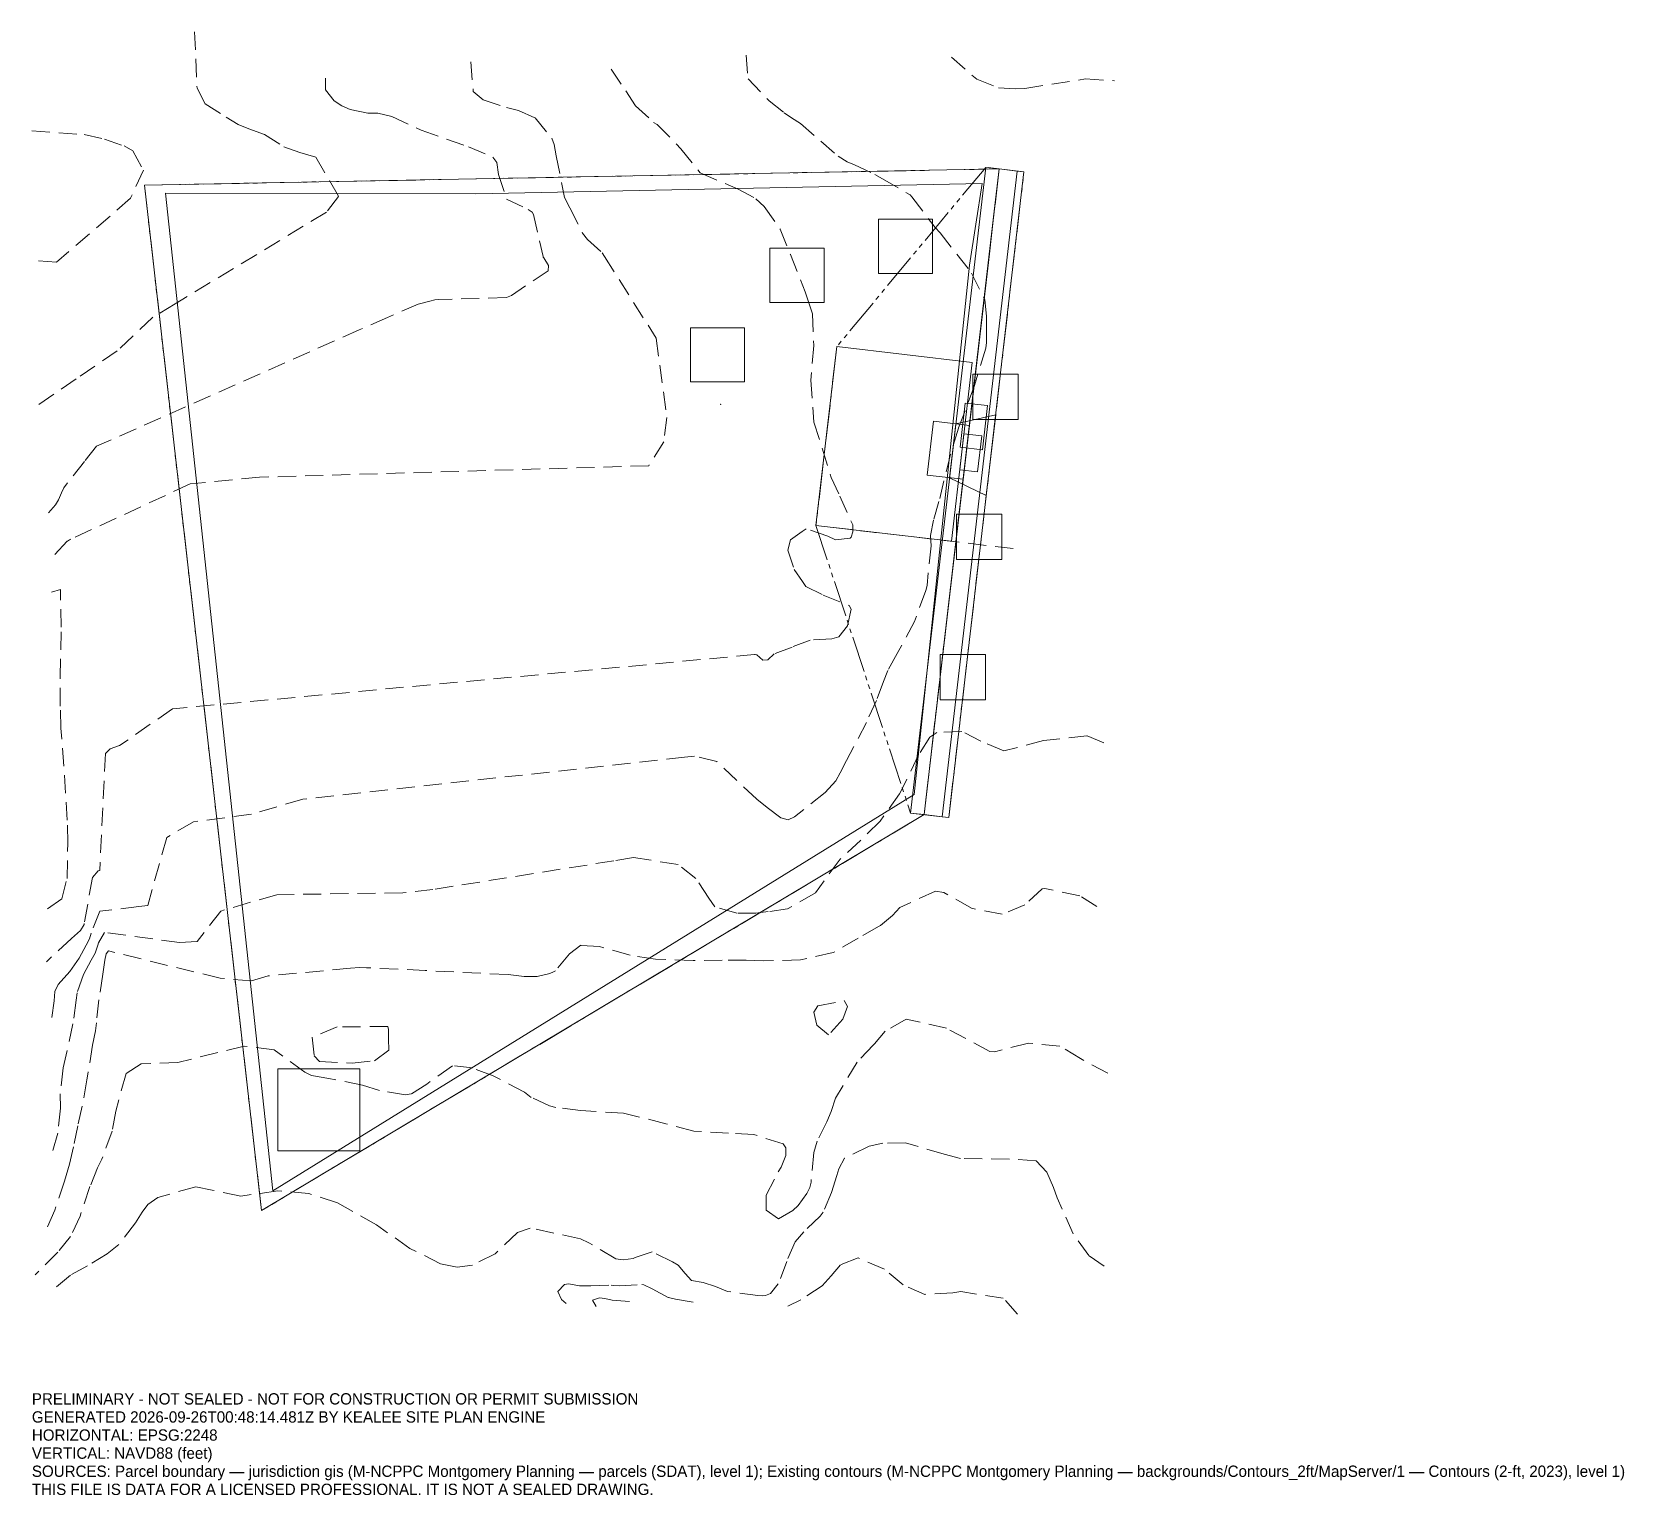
# Model space of a CAD drawing. Extents: x 1269175 to 1269527, y 515209 to 515533.
import ezdxf

# ---------------------------------------------------------------- set-up
doc = ezdxf.new("R2010")
doc.units = 0
doc.linetypes.add('DASHED', pattern=[6, 4, -2])
doc.linetypes.add('PHANTOM', pattern=[13, 8, -1, 1, -1, 1, -1])
for name, color, linetype, lineweight in [('C-ANNO-NPLT', 250, 'Continuous', 0), ('C-BLDG-FTPR-N', 6, 'Continuous', 0), ('C-LODS', 30, 'PHANTOM', 0), ('C-PVMT', 8, 'Continuous', 0), ('C-SITE-N', 6, 'Continuous', 0), ('C-STRM-AREA', 150, 'PHANTOM', 0), ('C-SWMG', 92, 'Continuous', 0), ('C-TOPO-MAJR-E', 32, 'DASHED', 0), ('C-TOPO-SPOT', 7, 'Continuous', 0), ('C-TOPO-SURF', 253, 'Continuous', 0), ('C-UTIL', 4, 'DASHED', 0), ('L-PLNT-TREE', 90, 'Continuous', 0), ('V-PROP-BNDY', 7, 'Continuous', 0)]:
    doc.layers.add(name, color=color, linetype=linetype, lineweight=lineweight)

msp = doc.modelspace()

# ---------------------------------------------------------------- linework, layer by layer
at = {"layer": 'C-BLDG-FTPR-N'}
msp.add_lwpolyline([(1269378.28, 515419.96), (1269382.89, 515459.52), (1269352.96, 515463), (1269348.35, 515423.44), (1269378.28, 515419.96)], close=True, dxfattribs=at)
at = {"layer": 'C-LODS'}
msp.add_lwpolyline([(1269348.35, 515423.44), (1269369.27, 515359.88), (1269376.22, 515359.07), (1269377.71, 515358.9), (1269394.34, 515501.65), (1269385.89, 515502.63), (1269352.96, 515463), (1269348.35, 515423.44)], close=True, dxfattribs=at)
at = {"layer": 'C-PVMT'}
for points in [[(1269372.25, 515359.53), (1269388.87, 515502.28), (1269385.89, 515502.63), (1269369.27, 515359.88), (1269372.25, 515359.53)], [(1269377.71, 515358.9), (1269394.34, 515501.65), (1269392.85, 515501.82), (1269376.22, 515359.07), (1269377.71, 515358.9)], [(1269388.08, 515447.93), (1269386, 515430.05), (1269377.9, 515434.01), (1269379.29, 515445.93), (1269388.08, 515447.93)], [(1269380.2, 515440.79), (1269385.17, 515440.21), (1269386.3, 515449.95), (1269381.34, 515450.52), (1269380.2, 515440.79)], [(1269380.88, 515433.66), (1269382.27, 515445.58), (1269374.33, 515446.51), (1269372.94, 515434.59), (1269380.88, 515433.66)], [(1269384.09, 515435.3), (1269385.02, 515443.25), (1269381.05, 515443.71), (1269380.12, 515435.77), (1269384.09, 515435.3)]]:
    msp.add_lwpolyline(points, close=True, dxfattribs=at)
at = {"layer": 'C-SITE-N'}
for points in [[(1269269.33, 515500.01), (1269269.33, 515500.01), (1269269.33, 515500.01), (1269199.87, 515498.69), (1269225.75, 515272), (1269225.75, 515272), (1269372.25, 515359.53), (1269387.78, 515492.92), (1269387.78, 515492.92), (1269387.78, 515492.92), (1269388.87, 515502.28), (1269269.33, 515500.01)], [(1269383.7, 515490.04), (1269382.32, 515481.04), (1269370.03, 515364.01), (1269228.23, 515276.34), (1269204.55, 515496.91), (1269273.12, 515496.75), (1269385.06, 515499.05), (1269383.7, 515490.04)]]:
    msp.add_lwpolyline(points, close=True, dxfattribs=at)
at = {"layer": 'C-STRM-AREA'}
msp.add_lwpolyline([(1269387.78, 515492.92), (1269386.68, 515483.48), (1269372.25, 515359.53), (1269225.75, 515272), (1269199.87, 515498.69), (1269269.33, 515500.01), (1269388.87, 515502.28), (1269387.78, 515492.92)], close=True, dxfattribs=at)
at = {"layer": 'C-SWMG'}
msp.add_lwpolyline([(1269229.37, 515285.21), (1269247.51, 515285.21), (1269247.51, 515303.35), (1269229.37, 515303.35), (1269229.37, 515285.21)], close=True, dxfattribs=at)
at = {"layer": 'C-TOPO-MAJR-E'}
for points in [[(1269210.97, 515532.58), (1269211.5, 515520.14), (1269213.33, 515516.68), (1269217.94, 515513.69), (1269220.6, 515512.08), (1269222.92, 515511.11), (1269226.42, 515509.89), (1269230.69, 515507.13), (1269234.23, 515505.89), (1269237.78, 515504.91), (1269242.77, 515496.19), (1269240.11, 515492.7), (1269206.68, 515472.49)], [(1269272.02, 515525.93), (1269272.57, 515519.37), (1269274.75, 515517.57), (1269279.94, 515515.83), (1269282.54, 515515.19), (1269286.24, 515513.55), (1269289.96, 515509.07), (1269290.48, 515507.66), (1269290.87, 515505.17), (1269292.78, 515495.96), (1269293.95, 515493.67), (1269296.75, 515488.08), (1269297.81, 515486.7), (1269301.08, 515483.75), (1269301.61, 515482.92)], [(1269332.89, 515527.43), (1269333.33, 515522.19), (1269338.01, 515517.3), (1269341.34, 515514.69), (1269342.97, 515513.56), (1269344.91, 515512.31), (1269353.25, 515505.08), (1269355.26, 515503.84), (1269356.85, 515503.2), (1269361.39, 515501.05), (1269363.07, 515500.11), (1269369.15, 515496.52), (1269369.56, 515496.12), (1269374.7, 515489.31), (1269375.81, 515488.14), (1269382.74, 515479.27), (1269385.66, 515473.4), (1269386.06, 515469.69), (1269386.06, 515465.78), (1269386.07, 515463.94), (1269385.87, 515462.65), (1269383.43, 515454.42), (1269379.86, 515444.97), (1269378.07, 515439.17), (1269375.53, 515428.73), (1269374.36, 515424.65), (1269373.7, 515421.21), (1269373.8, 515418.97), (1269372.9, 515410.2), (1269372.61, 515409.09), (1269370.17, 515402.26), (1269366.33, 515395.16), (1269364.23, 515391.42), (1269363.26, 515388.95), (1269361.74, 515384.79), (1269359.49, 515379.91), (1269355.13, 515371.48), (1269353.73, 515368.81), (1269352.71, 515367.01), (1269350.36, 515364.41), (1269343.58, 515359.06), (1269342.23, 515358.42), (1269340.58, 515358.79), (1269337.57, 515361.12)], [(1269378.3, 515526.99), (1269383.91, 515522.09), (1269388.73, 515520.18), (1269392.39, 515519.96), (1269394.55, 515520.07), (1269407.94, 515522.16), (1269414.33, 515521.77)], [(1269239.88, 515522.34), (1269239.88, 515519.77), (1269241.81, 515517.36), (1269243.51, 515516.22), (1269245.37, 515515.41), (1269249.3, 515514.62), (1269251.49, 515514.6), (1269254.54, 515513.9), (1269261.03, 515510.86), (1269271.53, 515507.13), (1269276.92, 515504.91), (1269277.78, 515503.7), (1269278.15, 515501.08), (1269279.94, 515495.63), (1269284.68, 515493.31), (1269285.61, 515492.74), (1269285.9, 515492.23), (1269288, 515482.9), (1269288.06, 515482.78)], [(1269303.05, 515524.35), (1269306.34, 515519.53), (1269308.45, 515516.26), (1269312.44, 515512.56), (1269313.23, 515512.13), (1269318.49, 515506.75), (1269322.74, 515501.38), (1269331.11, 515497.83), (1269335.08, 515495.69), (1269336.92, 515493.96), (1269340.43, 515488.99), (1269342.68, 515483.33)], [(1269174.98, 515510.69), (1269186.53, 515509.88), (1269191.02, 515508.84), (1269195.39, 515507.35), (1269197.27, 515506.26), (1269199.67, 515501.99), (1269196.81, 515495.79), (1269180.44, 515481.67), (1269175.89, 515482.02)], [(1269301.61, 515482.92), (1269313.02, 515464.87), (1269315.41, 515447.3), (1269314.68, 515441.96), (1269311.36, 515436.65), (1269225.3, 515434.12), (1269209.96, 515432.64), (1269183.62, 515420.41), (1269183.33, 515420.32), (1269182.83, 515420)], [(1269342.68, 515483.33), (1269345.95, 515475.13), (1269346.91, 515472.22)], [(1269288.06, 515482.78), (1269288.15, 515482.59), (1269289.18, 515480.95), (1269289.13, 515479.75), (1269281, 515474.32), (1269279.89, 515473.83), (1269264.84, 515473.38)], [(1269206.68, 515472.49), (1269201.75, 515469.51), (1269193.87, 515462.09), (1269184.78, 515455.85)], [(1269262.99, 515473.08), (1269260.41, 515472.41), (1269253.59, 515469.42), (1269247.38, 515466.71), (1269189.27, 515440.97), (1269186.6, 515437.58)], [(1269264.84, 515473.38), (1269264.08, 515473.36), (1269262.99, 515473.08)], [(1269346.91, 515472.22), (1269347.57, 515470.25), (1269347.84, 515463.22), (1269347.2, 515455.6), (1269347.9, 515446.26), (1269351.74, 515434.1), (1269353.6, 515429.96), (1269356.49, 515423.59), (1269356.49, 515422.06), (1269356.12, 515420.85), (1269355.92, 515420.65), (1269352.67, 515420.29), (1269350.96, 515421.13), (1269346.19, 515422.75), (1269345.28, 515422.1)], [(1269184.78, 515455.85), (1269175.38, 515449.39)], [(1269186.6, 515437.58), (1269182.06, 515431.81), (1269181.53, 515430.68), (1269180.9, 515429.13), (1269180.18, 515428), (1269178.66, 515426.24)], [(1269182.83, 515420), (1269182.78, 515419.97), (1269179.15, 515416.03)], [(1269345.28, 515422.1), (1269342.73, 515420.28), (1269342.16, 515418.02), (1269343.53, 515413.74), (1269345.39, 515411.06)], [(1269182.91, 515353.23), (1269182.82, 515358.29), (1269182.08, 515370.24), (1269181.39, 515378.63), (1269181.26, 515383.54), (1269181.26, 515389.94), (1269181.45, 515400.94), (1269181.29, 515409.33), (1269179.31, 515408.73)], [(1269345.39, 515411.06), (1269346.14, 515409.99), (1269349.93, 515408.06), (1269355.69, 515405.73), (1269356.12, 515404.99), (1269355.3, 515401.29), (1269353.44, 515398.84), (1269351.82, 515398.4), (1269347.06, 515398.1), (1269343.1, 515396.59)], [(1269343.1, 515396.59), (1269339.13, 515395.08), (1269337.74, 515393.78), (1269336.58, 515393.71), (1269335.28, 515394.83), (1269334.94, 515394.93), (1269334.79, 515394.91), (1269206.09, 515382.93), (1269194.38, 515374.78), (1269192.28, 515374.1), (1269191.27, 515373.03), (1269189.98, 515347.17), (1269189.65, 515347.11), (1269188.37, 515345.65), (1269186.57, 515335.46), (1269186.51, 515335.23), (1269185.7, 515333.95), (1269183.73, 515332.13)], [(1269412.02, 515375.44), (1269408.21, 515376.97), (1269398.69, 515375.9), (1269389.88, 515373.61), (1269384.82, 515375.81), (1269380.58, 515377.94), (1269375.06, 515377.72), (1269373.51, 515376.65), (1269371.04, 515372.76), (1269367.97, 515366.4), (1269366.85, 515364.11), (1269362.55, 515358.12), (1269358.24, 515353.9), (1269353.68, 515349.66), (1269350.17, 515344.92), (1269348.22, 515342.27), (1269342.09, 515338.7), (1269337.81, 515338.11)], [(1269337.57, 515361.12), (1269335.24, 515362.93), (1269326.42, 515371.27), (1269321.48, 515372.49), (1269319.28, 515372.22), (1269234.88, 515362.96), (1269223.57, 515359.62), (1269210.7, 515357.96), (1269204.82, 515354.5), (1269200.59, 515339.46), (1269198.65, 515339.19), (1269190, 515338.21), (1269188.1, 515333.36), (1269187.72, 515332.09), (1269186.96, 515330.68)], [(1269178.42, 515338.72), (1269181.63, 515340.89), (1269182.76, 515345.42), (1269182.91, 515353.23)], [(1269337.81, 515338.11), (1269335.07, 515337.73), (1269330.86, 515337.78), (1269325.96, 515339.15), (1269324.65, 515341.08), (1269321.81, 515345.45), (1269317.86, 515348.5), (1269308.02, 515350.06), (1269303.65, 515349.33), (1269263.67, 515342.99), (1269256.97, 515342.26), (1269229.11, 515341.83), (1269216.73, 515338.21), (1269211.54, 515331.49), (1269207.64, 515331.27), (1269191.03, 515333.5), (1269189.69, 515331.19), (1269189.53, 515330.71)], [(1269410.45, 515339.26), (1269406.67, 515341.59), (1269398.93, 515343.22), (1269398.36, 515343.12), (1269394.52, 515339.6), (1269389.54, 515337.55), (1269382.71, 515338.85), (1269376.62, 515342.33), (1269374.77, 515342.64), (1269366.86, 515339.02), (1269365.27, 515337.23), (1269362.63, 515334.99), (1269362.17, 515334.8), (1269357.71, 515332.21), (1269352.17, 515329.05), (1269344.96, 515327.4), (1269336.75, 515327.23), (1269332.9, 515327.35), (1269327.63, 515327.33), (1269321.17, 515327.28), (1269312.87, 515327.61), (1269307.24, 515328.43), (1269300.45, 515330.39), (1269296.36, 515330.64), (1269293.85, 515328.75), (1269290.73, 515324.98), (1269290.28, 515324.76)], [(1269183.73, 515332.13), (1269178.19, 515327.02)], [(1269245.42, 515325.58), (1269227.21, 515323.87), (1269223.52, 515322.77), (1269216.64, 515323.35), (1269191.92, 515329.43), (1269191.44, 515328.79), (1269191.13, 515327.34), (1269190.67, 515324.23), (1269189.78, 515318.58), (1269189.27, 515313.52), (1269189.05, 515311.77), (1269188.41, 515308.6), (1269187.35, 515302.16), (1269187.17, 515300.87), (1269186.11, 515295.06), (1269185.13, 515290.75), (1269184.16, 515286.06), (1269183.32, 515282.28), (1269182.19, 515278.54), (1269180.05, 515272.08), (1269177.84, 515267.12)], [(1269189.53, 515330.71), (1269188.94, 515328.92), (1269188.07, 515327.33), (1269186.37, 515324.21), (1269184.98, 515320.14), (1269184.77, 515318.49), (1269184.07, 515313.26), (1269181.9, 515303.56), (1269181.27, 515297.84), (1269181.28, 515294.64), (1269180.75, 515289.11), (1269179.29, 515284.28)], [(1269186.96, 515330.68), (1269185.41, 515327.81), (1269183.35, 515324.86), (1269180.79, 515321.95), (1269180.09, 515320.47), (1269179.9, 515318.37), (1269179.43, 515314.66)], [(1269248.99, 515325.69), (1269247.45, 515325.77), (1269245.42, 515325.58)], [(1269261.94, 515325.07), (1269248.99, 515325.69)], [(1269290.28, 515324.76), (1269289.53, 515324.4), (1269286.67, 515323.78), (1269283.82, 515323.78), (1269280.26, 515324.18), (1269261.94, 515325.07)], [(1269355.3, 515317.12), (1269354.26, 515314.34), (1269351.14, 515310.83), (1269348.51, 515312.98), (1269347.89, 515315.9), (1269348.73, 515317.23), (1269354.58, 515318.41), (1269355.3, 515317.12)], [(1269412.86, 515302.35), (1269406.83, 515305.61), (1269402.3, 515308.37), (1269395.32, 515309.03), (1269387.82, 515307.09), (1269386.77, 515307.17), (1269377.23, 515312.3), (1269368.27, 515314.34), (1269363.63, 515311.64), (1269361.3, 515308.89), (1269361.01, 515308.6), (1269357.44, 515304.84), (1269352.7, 515296.86), (1269351.68, 515293.92), (1269350.75, 515291.65), (1269348.64, 515287.38), (1269347.91, 515284.81), (1269347.25, 515278.26), (1269346.98, 515277.11), (1269346.33, 515275.81), (1269344.38, 515273.15), (1269343.26, 515272), (1269340.07, 515270.15), (1269337.34, 515272.06), (1269337.33, 515275.39), (1269339.96, 515280.54), (1269340.64, 515281.6), (1269341.67, 515284.16), (1269341.68, 515285.85), (1269341.09, 515286.74), (1269334.58, 515288.82), (1269329.04, 515289.11), (1269321.32, 515289.56), (1269315.17, 515291.2), (1269305.77, 515293.57), (1269296.26, 515294.09), (1269290.82, 515294.8), (1269289.42, 515295.15), (1269285.35, 515297.03), (1269283.93, 515298.17), (1269276.95, 515301.81), (1269272.38, 515303.53), (1269267.96, 515304.03), (1269262.29, 515299.98), (1269258.88, 515297.81), (1269257.56, 515297.59), (1269251.84, 515298.56), (1269248.07, 515299.74), (1269240.63, 515301.23), (1269236.83, 515301.85), (1269235.31, 515302.58), (1269228.55, 515307.51), (1269221.91, 515308.37), (1269207.25, 515304.74), (1269199.14, 515304.43), (1269195.8, 515302.31), (1269193.53, 515293.96), (1269192.76, 515289.53), (1269190.42, 515283.35), (1269189.46, 515281.44), (1269187.82, 515277.29), (1269185.63, 515270.77), (1269183.51, 515266.25), (1269180.73, 515262.83), (1269175.72, 515257.8)], [(1269253.9, 515307.48), (1269253.84, 515309.94), (1269253.82, 515312.02), (1269253.67, 515312.69), (1269242.49, 515312.62), (1269236.93, 515310.35), (1269237.41, 515306.23), (1269238.59, 515304.95), (1269245.8, 515304.58), (1269250.76, 515305.11), (1269253.9, 515307.48)], [(1269412.05, 515259.7), (1269408.66, 515262.1), (1269405.19, 515266.85), (1269401.71, 515274.83), (1269400.87, 515277.12), (1269399.41, 515280.53), (1269397.03, 515282.97), (1269391.12, 515283.4), (1269380.28, 515283.54), (1269376.68, 515284.47), (1269368.16, 515287.01), (1269363.11, 515286.87), (1269360.09, 515286.27), (1269354.64, 515283.59), (1269353.38, 515281.2), (1269352.97, 515279.73), (1269351.75, 515276.02), (1269349.93, 515271.67), (1269349.29, 515270.75), (1269345.63, 515267.33), (1269343.73, 515265.06), (1269341.87, 515260.73), (1269340.02, 515255.78), (1269338.31, 515253.68), (1269337.17, 515253.23), (1269336.58, 515253.19), (1269335.5, 515253.24), (1269328.79, 515254.1), (1269326.15, 515255.23), (1269323.43, 515256.12), (1269320.86, 515256.54), (1269319.41, 515258.11), (1269317.89, 515259.9), (1269316.65, 515260.7), (1269312.11, 515262.88), (1269308.4, 515261.66), (1269307.9, 515261.44), (1269305.72, 515261.15), (1269304.07, 515261.36), (1269298.12, 515264.9), (1269296.25, 515265.76), (1269285.18, 515268.15), (1269282.34, 515267.18), (1269277.43, 515262.42), (1269272.38, 515259.97), (1269269, 515259.51), (1269265.33, 515260.24), (1269258.55, 515263.65), (1269251.16, 515268.84), (1269242.52, 515273.72), (1269236.22, 515275.78), (1269229.4, 515276.37), (1269221.16, 515275.2), (1269214.86, 515276.54), (1269211.26, 515277.25), (1269202.82, 515274.92), (1269200.61, 515273.32), (1269199.35, 515271.68), (1269197.87, 515269.29), (1269194.18, 515264.5), (1269191.66, 515262.46), (1269187.27, 515259.8), (1269183.51, 515257.7), (1269179.28, 515254.17)], [(1269392.89, 515249.13), (1269389.76, 515252.62), (1269380.37, 515254.08), (1269378.61, 515253.84), (1269372.41, 515253.48), (1269367.62, 515255.57), (1269363.48, 515259.05), (1269357.66, 515261.55), (1269353.74, 515260.03), (1269351.74, 515257.58), (1269349.7, 515255.34), (1269344.99, 515252.25), (1269342.12, 515250.85)], [(1269293.08, 515251.49), (1269292.07, 515252.33), (1269291.25, 515254.09), (1269292.77, 515255.64), (1269293.66, 515255.83), (1269295.72, 515255.44), (1269296.07, 515255.36), (1269298.58, 515255.36), (1269303.08, 515255.5), (1269303.63, 515255.46), (1269304.85, 515255.38), (1269309.87, 515255.67), (1269310.3, 515255.6), (1269312.14, 515254.72), (1269315.75, 515252.77), (1269317.31, 515252.45), (1269321.18, 515251.74)], [(1269299.77, 515250.77), (1269298.91, 515252.22), (1269300.49, 515252.68), (1269301.69, 515252.56), (1269303.27, 515252.22), (1269307.09, 515251.87)]]:
    msp.add_lwpolyline(points, dxfattribs=at)
at = {"layer": 'C-TOPO-SPOT'}
msp.add_point((1269327.29, 515450.23), dxfattribs=at)
at = {"layer": 'C-TOPO-SURF'}
msp.add_lwpolyline([(1269376.22, 515359.07), (1269392.85, 515501.82), (1269388.87, 515502.28), (1269372.25, 515359.53), (1269376.22, 515359.07)], close=True, dxfattribs=at)
at = {"layer": 'C-UTIL'}
for points in [[(1269391.94, 515418.37), (1269351.33, 515423.1)], [(1269391.94, 515418.37), (1269361.27, 515421.94)]]:
    msp.add_lwpolyline(points, dxfattribs=at)
at = {"layer": 'L-PLNT-TREE'}
for points in [[(1269362.15, 515479.18), (1269374.15, 515479.18), (1269374.15, 515491.18), (1269362.15, 515491.18), (1269362.15, 515479.18)], [(1269338.15, 515472.75), (1269350.15, 515472.75), (1269350.15, 515484.75), (1269338.15, 515484.75), (1269338.15, 515472.75)], [(1269320.58, 515455.18), (1269332.58, 515455.18), (1269332.58, 515467.18), (1269320.58, 515467.18), (1269320.58, 515455.18)], [(1269383.04, 515446.91), (1269393.04, 515446.91), (1269393.04, 515456.91), (1269383.04, 515456.91), (1269383.04, 515446.91)], [(1269379.43, 515415.93), (1269389.43, 515415.93), (1269389.43, 515425.93), (1269379.43, 515425.93), (1269379.43, 515415.93)], [(1269375.83, 515384.94), (1269385.83, 515384.94), (1269385.83, 515394.94), (1269375.83, 515394.94), (1269375.83, 515384.94)]]:
    msp.add_lwpolyline(points, close=True, dxfattribs=at)
at = {"layer": 'V-PROP-BNDY'}
msp.add_lwpolyline([(1269387.78, 515492.92), (1269386.68, 515483.48), (1269372.25, 515359.53), (1269225.75, 515272), (1269199.87, 515498.69), (1269269.33, 515500.01), (1269388.87, 515502.28), (1269387.78, 515492.92)], close=True, dxfattribs=at)

# ---------------------------------------------------------------- texts
at = {"layer": 'C-ANNO-NPLT'}
for s, p in [('PRELIMINARY - NOT SEALED - NOT FOR CONSTRUCTION OR PERMIT SUBMISSION', (1269174.98, 515229.13)), ('GENERATED 2026-09-26T00:48:14.481Z BY KEALEE SITE PLAN ENGINE', (1269174.98, 515225.13)), ('HORIZONTAL: EPSG:2248', (1269174.98, 515221.13)), ('VERTICAL: NAVD88 (feet)', (1269174.98, 515217.13)), ('SOURCES: Parcel boundary — jurisdiction gis (M-NCPPC Montgomery Planning — parcels (SDAT), level 1); Existing contours (M-NCPPC Montgomery Planning — backgrounds/Contours_2ft/MapServer/1 — Contours (2-ft, 2023), level 1)', (1269174.98, 515213.13)), ('THIS FILE IS DATA FOR A LICENSED PROFESSIONAL. IT IS NOT A SEALED DRAWING.', (1269174.98, 515209.13))]:
    msp.add_text(s, height=2.5, dxfattribs=at).set_placement(p)

doc.saveas('drawing.dxf')
